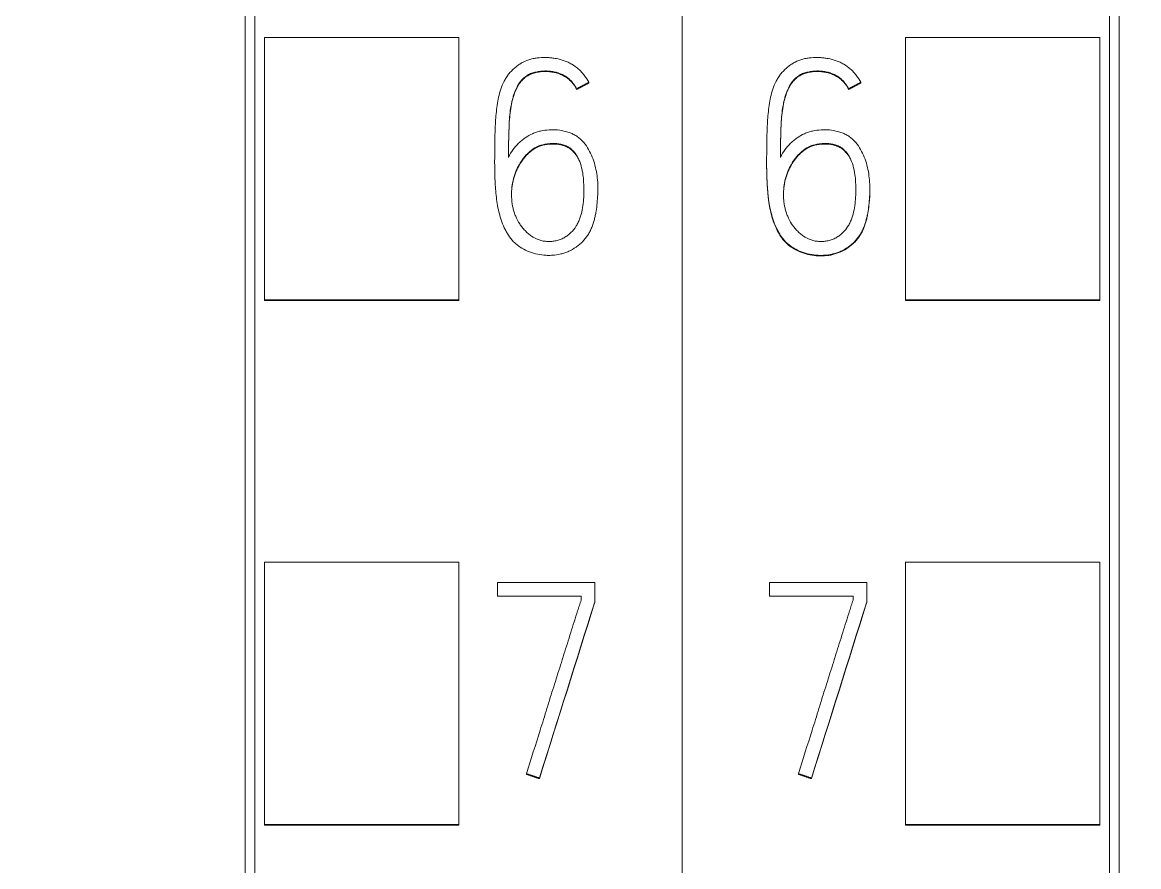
# Model space of a CAD drawing. Header units: millimetres. Extents: x 1359 to 3577, y 1336 to 3557.
# Drawn here: x 2829.38 to 2840.87, y 3219.21 to 3227.9 of the extents above; entities that cross this region are included whole.
import ezdxf

# ---------------------------------------------------------------- set-up
doc = ezdxf.new("R2010")
doc.units = ezdxf.units.MM
doc.set_wipeout_variables(frame=1)
doc.layers.add('000-PI-Oprema', color=30, linetype='Continuous', lineweight=5)

msp = doc.modelspace()

# ---------------------------------------------------------------- wipeouts: each hides what was drawn before it
msp.add_wipeout([(2801.371, 3330.083), (2836.171, 3330.083), (2836.171, 3183.083), (2801.371, 3183.083)])

# ---------------------------------------------------------------- next in the draw order: linework, layer by layer
at = {"layer": '000-PI-Oprema', "color": 0, "linetype": 'ByBlock', "lineweight": 0}
for p, q in [((2836.171, 3317.763), (2836.171, 3204.345)), ((2831.771, 3206.668), (2831.771, 3315.483)), ((2831.871, 3225.041), (2831.871, 3227.742)), ((2831.871, 3227.742), (2833.871, 3227.742)), ((2833.871, 3225.041), (2833.871, 3227.742)), ((2835.085, 3227.213), (2835.085, 3227.207)), ((2835.212, 3227.28), (2835.212, 3227.274)), ((2834.241, 3226.473), (2834.241, 3226.467)), ((2835.304, 3226.173), (2835.304, 3226.18)), ((2831.871, 3225.033), (2831.871, 3225.041)), ((2831.871, 3225.041), (2833.871, 3225.041)), ((2831.871, 3225.033), (2833.871, 3225.033)), ((2833.871, 3225.033), (2833.871, 3225.041)), ((2831.871, 3219.639), (2831.871, 3222.34)), ((2831.871, 3222.34), (2833.871, 3222.34)), ((2833.871, 3219.639), (2833.871, 3222.34)), ((2834.272, 3221.989), (2834.272, 3222.131)), ((2834.272, 3222.131), (2835.271, 3222.131)), ((2835.271, 3222.131), (2835.271, 3221.928)), ((2835.132, 3221.989), (2834.272, 3221.989)), ((2835.132, 3221.95), (2835.132, 3221.989)), ((2835.271, 3221.928), (2835.271, 3221.922)), ((2834.569, 3220.163), (2834.569, 3220.157)), ((2834.702, 3220.118), (2834.702, 3220.112)), ((2831.871, 3219.633), (2831.871, 3219.639)), ((2831.871, 3219.639), (2833.871, 3219.639)), ((2831.871, 3219.633), (2833.871, 3219.633)), ((2833.871, 3219.633), (2833.871, 3219.639))]:
    msp.add_line(p, q, dxfattribs=at)
for centre, major_axis, ratio, start_param, end_param in [((2847.313, 3197.972), (314.693, 1002.461), 0.017767, 1.552474, 1.55428), ((2847.048, 3198.477), (311.246, 991.457), 0.017574, 1.552664, 1.55449)]:
    msp.add_ellipse(centre, major_axis=major_axis, ratio=ratio, start_param=start_param, end_param=end_param, dxfattribs=at)
for points, knots in [([(2831.671, 3206.382), (2831.671, 3209.723), (2831.671, 3217.688), (2831.671, 3230.328), (2831.671, 3245.814), (2831.671, 3260.108), (2831.671, 3274.318), (2831.671, 3288.885), (2831.671, 3303.055), (2831.671, 3312.625), (2831.671, 3315.669)], [0, 0, 0, 0, 0.091483, 0.21812, 0.346206, 0.515858, 0.610111, 0.736264, 0.916066, 1, 1, 1, 1]), ([(2835.212, 3227.28), (2835.198, 3227.305), (2835.182, 3227.329), (2835.155, 3227.364), (2835.146, 3227.375), (2835.126, 3227.396), (2835.116, 3227.406), (2835.084, 3227.435), (2835.06, 3227.452), (2835.023, 3227.474), (2835.01, 3227.481), (2834.984, 3227.493), (2834.97, 3227.498), (2834.929, 3227.512), (2834.901, 3227.52), (2834.859, 3227.527), (2834.844, 3227.53), (2834.816, 3227.533), (2834.801, 3227.534), (2834.758, 3227.536), (2834.729, 3227.536), (2834.686, 3227.532), (2834.672, 3227.531), (2834.643, 3227.526), (2834.629, 3227.523), (2834.587, 3227.511), (2834.56, 3227.501), (2834.521, 3227.481), (2834.509, 3227.474), (2834.484, 3227.458), (2834.472, 3227.45), (2834.439, 3227.422), (2834.418, 3227.402), (2834.389, 3227.369), (2834.38, 3227.358), (2834.364, 3227.334), (2834.356, 3227.322), (2834.334, 3227.285), (2834.322, 3227.258), (2834.302, 3227.204), (2834.293, 3227.176), (2834.28, 3227.12), (2834.274, 3227.092), (2834.265, 3227.036), (2834.262, 3227.007), (2834.252, 3226.922), (2834.249, 3226.864), (2834.244, 3226.749), (2834.243, 3226.692), (2834.241, 3226.519), (2834.24, 3226.404), (2834.245, 3226.26), (2834.247, 3226.232), (2834.251, 3226.175), (2834.253, 3226.146), (2834.262, 3226.06), (2834.271, 3226.004), (2834.288, 3225.933), (2834.292, 3225.919), (2834.3, 3225.891), (2834.304, 3225.877), (2834.318, 3225.836), (2834.328, 3225.809), (2834.347, 3225.77), (2834.353, 3225.757), (2834.367, 3225.732), (2834.374, 3225.719), (2834.398, 3225.682), (2834.416, 3225.66), (2834.446, 3225.628), (2834.457, 3225.619), (2834.48, 3225.6), (2834.491, 3225.591), (2834.528, 3225.567), (2834.553, 3225.554), (2834.594, 3225.537), (2834.607, 3225.532), (2834.635, 3225.523), (2834.649, 3225.519), (2834.691, 3225.508), (2834.719, 3225.504), (2834.763, 3225.5), (2834.777, 3225.499), (2834.807, 3225.498), (2834.821, 3225.499), (2834.864, 3225.502), (2834.893, 3225.506), (2834.935, 3225.517), (2834.949, 3225.521), (2834.976, 3225.53), (2834.99, 3225.535), (2835.03, 3225.553), (2835.055, 3225.567), (2835.091, 3225.592), (2835.102, 3225.601), (2835.125, 3225.619), (2835.136, 3225.629), (2835.166, 3225.66), (2835.184, 3225.682), (2835.208, 3225.719), (2835.215, 3225.732), (2835.229, 3225.758), (2835.235, 3225.771), (2835.251, 3225.811), (2835.26, 3225.839), (2835.271, 3225.881), (2835.274, 3225.895), (2835.28, 3225.923), (2835.283, 3225.938), (2835.29, 3225.981), (2835.293, 3226.009), (2835.302, 3226.095), (2835.305, 3226.153), (2835.303, 3226.239), (2835.301, 3226.268), (2835.294, 3226.325), (2835.29, 3226.354), (2835.278, 3226.412), (2835.27, 3226.44), (2835.252, 3226.495), (2835.241, 3226.523), (2835.216, 3226.576), (2835.202, 3226.601), (2835.169, 3226.649), (2835.151, 3226.671), (2835.118, 3226.701), (2835.107, 3226.711), (2835.083, 3226.728), (2835.07, 3226.735), (2835.044, 3226.749), (2835.031, 3226.755), (2835.003, 3226.766), (2834.989, 3226.77), (2834.947, 3226.781), (2834.918, 3226.786), (2834.874, 3226.791), (2834.86, 3226.791), (2834.83, 3226.792), (2834.816, 3226.792), (2834.772, 3226.789), (2834.743, 3226.785), (2834.7, 3226.775), (2834.686, 3226.771), (2834.658, 3226.762), (2834.645, 3226.757), (2834.605, 3226.739), (2834.58, 3226.725), (2834.543, 3226.7), (2834.531, 3226.691), (2834.509, 3226.672), (2834.498, 3226.663), (2834.466, 3226.632), (2834.447, 3226.61), (2834.412, 3226.563), (2834.397, 3226.538), (2834.383, 3226.512)], [0, 0, 0, 0, 0.015625, 0.015625, 0.023437, 0.023437, 0.03125, 0.03125, 0.046875, 0.046875, 0.054687, 0.054687, 0.0625, 0.0625, 0.078125, 0.078125, 0.085937, 0.085937, 0.09375, 0.09375, 0.109375, 0.109375, 0.117187, 0.117187, 0.125, 0.125, 0.140625, 0.140625, 0.148437, 0.148437, 0.15625, 0.15625, 0.171875, 0.171875, 0.179687, 0.179687, 0.1875, 0.1875, 0.203125, 0.203125, 0.21875, 0.21875, 0.234375, 0.234375, 0.25, 0.25, 0.28125, 0.28125, 0.3125, 0.3125, 0.375, 0.375, 0.390625, 0.390625, 0.40625, 0.40625, 0.4375, 0.4375, 0.445312, 0.445312, 0.453125, 0.453125, 0.46875, 0.46875, 0.476562, 0.476562, 0.484375, 0.484375, 0.5, 0.5, 0.507812, 0.507812, 0.515625, 0.515625, 0.53125, 0.53125, 0.539062, 0.539062, 0.546875, 0.546875, 0.5625, 0.5625, 0.570312, 0.570312, 0.578125, 0.578125, 0.59375, 0.59375, 0.601562, 0.601562, 0.609375, 0.609375, 0.625, 0.625, 0.632812, 0.632812, 0.640625, 0.640625, 0.65625, 0.65625, 0.664062, 0.664062, 0.671875, 0.671875, 0.6875, 0.6875, 0.695312, 0.695312, 0.703125, 0.703125, 0.71875, 0.71875, 0.75, 0.75, 0.765625, 0.765625, 0.78125, 0.78125, 0.796875, 0.796875, 0.8125, 0.8125, 0.828125, 0.828125, 0.84375, 0.84375, 0.851562, 0.851562, 0.859375, 0.859375, 0.867187, 0.867187, 0.875, 0.875, 0.890625, 0.890625, 0.898437, 0.898437, 0.90625, 0.90625, 0.921875, 0.921875, 0.929687, 0.929687, 0.9375, 0.9375, 0.953125, 0.953125, 0.960937, 0.960937, 0.96875, 0.96875, 0.984375, 0.984375, 1, 1, 1, 1]), ([(2834.383, 3226.512), (2834.383, 3226.573), (2834.384, 3226.634), (2834.386, 3226.725), (2834.387, 3226.756), (2834.389, 3226.817), (2834.39, 3226.847), (2834.394, 3226.908), (2834.396, 3226.938), (2834.403, 3226.999), (2834.408, 3227.029), (2834.417, 3227.074), (2834.42, 3227.089), (2834.428, 3227.119), (2834.432, 3227.134), (2834.446, 3227.178), (2834.457, 3227.207), (2834.475, 3227.241), (2834.479, 3227.248), (2834.488, 3227.261), (2834.492, 3227.268), (2834.506, 3227.287), (2834.515, 3227.299), (2834.531, 3227.315), (2834.537, 3227.321), (2834.549, 3227.331), (2834.555, 3227.336), (2834.574, 3227.35), (2834.587, 3227.358), (2834.608, 3227.368), (2834.615, 3227.371), (2834.629, 3227.376), (2834.637, 3227.379), (2834.659, 3227.385), (2834.675, 3227.388), (2834.705, 3227.393), (2834.72, 3227.395), (2834.751, 3227.397), (2834.767, 3227.397), (2834.798, 3227.396), (2834.813, 3227.395), (2834.844, 3227.39), (2834.866, 3227.386), (2834.889, 3227.379), (2834.903, 3227.374), (2834.911, 3227.371), (2834.932, 3227.363), (2834.946, 3227.356), (2834.973, 3227.34), (2834.986, 3227.332), (2835.004, 3227.317), (2835.01, 3227.312), (2835.022, 3227.301), (2835.027, 3227.296), (2835.043, 3227.279), (2835.052, 3227.267), (2835.07, 3227.241), (2835.078, 3227.228), (2835.085, 3227.213)], [0, 0, 0, 0, 0.125, 0.125, 0.1875, 0.1875, 0.25, 0.25, 0.3125, 0.3125, 0.375, 0.375, 0.40625, 0.40625, 0.4375, 0.4375, 0.5, 0.5, 0.515625, 0.515625, 0.53125, 0.53125, 0.5625, 0.5625, 0.578125, 0.578125, 0.59375, 0.59375, 0.625, 0.625, 0.640625, 0.640625, 0.65625, 0.65625, 0.6875, 0.6875, 0.71875, 0.71875, 0.75, 0.75, 0.78125, 0.78125, 0.8125, 0.828125, 0.828125, 0.84375, 0.84375, 0.875, 0.875, 0.90625, 0.90625, 0.921875, 0.921875, 0.9375, 0.9375, 0.96875, 0.96875, 1, 1, 1, 1]), ([(2835.085, 3227.207), (2835.071, 3227.235), (2835.054, 3227.261), (2835.028, 3227.289), (2835.022, 3227.294), (2835.011, 3227.305), (2835.005, 3227.31), (2834.987, 3227.325), (2834.961, 3227.342), (2834.934, 3227.356), (2834.905, 3227.368), (2834.89, 3227.373), (2834.861, 3227.381), (2834.846, 3227.384), (2834.815, 3227.388), (2834.799, 3227.39), (2834.753, 3227.391), (2834.722, 3227.39), (2834.677, 3227.383), (2834.661, 3227.379), (2834.631, 3227.371), (2834.617, 3227.366), (2834.596, 3227.356), (2834.589, 3227.352), (2834.576, 3227.344), (2834.569, 3227.34), (2834.55, 3227.326), (2834.533, 3227.311), (2834.517, 3227.294), (2834.507, 3227.282), (2834.502, 3227.276), (2834.489, 3227.257), (2834.48, 3227.244), (2834.466, 3227.217), (2834.459, 3227.203), (2834.447, 3227.175), (2834.442, 3227.16), (2834.428, 3227.116), (2834.42, 3227.086), (2834.408, 3227.026), (2834.404, 3226.996), (2834.397, 3226.935), (2834.394, 3226.904), (2834.39, 3226.843), (2834.389, 3226.813), (2834.387, 3226.751), (2834.386, 3226.72), (2834.384, 3226.628), (2834.383, 3226.567), (2834.383, 3226.505)], [0, 0, 0, 0, 0.0625, 0.0625, 0.078125, 0.078125, 0.09375, 0.09375, 0.125, 0.15625, 0.15625, 0.1875, 0.1875, 0.21875, 0.21875, 0.25, 0.25, 0.3125, 0.3125, 0.34375, 0.34375, 0.375, 0.375, 0.390625, 0.390625, 0.40625, 0.40625, 0.4375, 0.453125, 0.453125, 0.46875, 0.46875, 0.5, 0.5, 0.53125, 0.53125, 0.5625, 0.5625, 0.625, 0.625, 0.6875, 0.6875, 0.75, 0.75, 0.8125, 0.8125, 0.875, 0.875, 1, 1, 1, 1]), ([(2834.656, 3226.606), (2834.682, 3226.62), (2834.709, 3226.631), (2834.752, 3226.641), (2834.766, 3226.644), (2834.796, 3226.648), (2834.825, 3226.651), (2834.854, 3226.65), (2834.884, 3226.649), (2834.898, 3226.647), (2834.928, 3226.642), (2834.942, 3226.638), (2834.97, 3226.629), (2834.984, 3226.623), (2835.009, 3226.609), (2835.021, 3226.601), (2835.043, 3226.581), (2835.053, 3226.57), (2835.072, 3226.548), (2835.08, 3226.535), (2835.095, 3226.51), (2835.102, 3226.497), (2835.12, 3226.457), (2835.129, 3226.429), (2835.14, 3226.387), (2835.143, 3226.372), (2835.148, 3226.343), (2835.15, 3226.329), (2835.156, 3226.285), (2835.157, 3226.256), (2835.16, 3226.198), (2835.16, 3226.169), (2835.158, 3226.082), (2835.153, 3226.024), (2835.136, 3225.937), (2835.128, 3225.908), (2835.113, 3225.867), (2835.108, 3225.853), (2835.095, 3225.827), (2835.088, 3225.814), (2835.065, 3225.776), (2835.047, 3225.754), (2835.02, 3225.728), (2835.015, 3225.723), (2835.004, 3225.713), (2834.998, 3225.709), (2834.98, 3225.695), (2834.968, 3225.688), (2834.943, 3225.673), (2834.929, 3225.667), (2834.902, 3225.657), (2834.873, 3225.648), (2834.844, 3225.644), (2834.815, 3225.641), (2834.8, 3225.641), (2834.771, 3225.642), (2834.756, 3225.644), (2834.727, 3225.649), (2834.713, 3225.653), (2834.671, 3225.668), (2834.645, 3225.681), (2834.608, 3225.706), (2834.597, 3225.715), (2834.574, 3225.734), (2834.553, 3225.754), (2834.534, 3225.776), (2834.515, 3225.799), (2834.507, 3225.811), (2834.482, 3225.848), (2834.469, 3225.874), (2834.452, 3225.914), (2834.447, 3225.928), (2834.438, 3225.956), (2834.434, 3225.97), (2834.424, 3226.013), (2834.419, 3226.042), (2834.416, 3226.086), (2834.415, 3226.1), (2834.414, 3226.13), (2834.415, 3226.144), (2834.417, 3226.188), (2834.42, 3226.217), (2834.431, 3226.275), (2834.439, 3226.303), (2834.453, 3226.345), (2834.458, 3226.358), (2834.47, 3226.385), (2834.476, 3226.399), (2834.496, 3226.438), (2834.511, 3226.462), (2834.537, 3226.498), (2834.546, 3226.509), (2834.565, 3226.532), (2834.575, 3226.542), (2834.607, 3226.573), (2834.63, 3226.591), (2834.656, 3226.606)], [0, 0, 0, 0, 0.03125, 0.03125, 0.046875, 0.046875, 0.0625, 0.078125, 0.078125, 0.09375, 0.09375, 0.109375, 0.109375, 0.125, 0.125, 0.140625, 0.140625, 0.15625, 0.15625, 0.171875, 0.171875, 0.1875, 0.1875, 0.21875, 0.21875, 0.234375, 0.234375, 0.25, 0.25, 0.28125, 0.28125, 0.3125, 0.3125, 0.375, 0.375, 0.40625, 0.40625, 0.421875, 0.421875, 0.4375, 0.4375, 0.46875, 0.46875, 0.476562, 0.476562, 0.484375, 0.484375, 0.5, 0.5, 0.515625, 0.515625, 0.53125, 0.546875, 0.546875, 0.5625, 0.5625, 0.578125, 0.578125, 0.59375, 0.59375, 0.625, 0.625, 0.640625, 0.640625, 0.65625, 0.671875, 0.671875, 0.6875, 0.6875, 0.71875, 0.71875, 0.734375, 0.734375, 0.75, 0.75, 0.78125, 0.78125, 0.796875, 0.796875, 0.8125, 0.8125, 0.84375, 0.84375, 0.875, 0.875, 0.890625, 0.890625, 0.90625, 0.90625, 0.9375, 0.9375, 0.953125, 0.953125, 0.96875, 0.96875, 1, 1, 1, 1]), ([(2835.077, 3226.534), (2835.072, 3226.541), (2835.067, 3226.548), (2835.052, 3226.565), (2835.042, 3226.576), (2835.026, 3226.59), (2835.02, 3226.595), (2835.008, 3226.603), (2835.001, 3226.607), (2834.982, 3226.618), (2834.969, 3226.623), (2834.941, 3226.633), (2834.926, 3226.636), (2834.898, 3226.641), (2834.883, 3226.643), (2834.854, 3226.644), (2834.839, 3226.644), (2834.795, 3226.643), (2834.766, 3226.639), (2834.723, 3226.628), (2834.709, 3226.624), (2834.689, 3226.616), (2834.682, 3226.613), (2834.669, 3226.606), (2834.662, 3226.603), (2834.656, 3226.599)], [0, 0, 0, 0, 0.053658, 0.053658, 0.148292, 0.148292, 0.195609, 0.195609, 0.242926, 0.242926, 0.33756, 0.33756, 0.432195, 0.432195, 0.526829, 0.526829, 0.621463, 0.621463, 0.810732, 0.810732, 0.905366, 0.905366, 0.952683, 0.952683, 1, 1, 1, 1]), ([(2834.656, 3226.599), (2834.63, 3226.585), (2834.607, 3226.567), (2834.575, 3226.536), (2834.565, 3226.526), (2834.546, 3226.503), (2834.537, 3226.492), (2834.511, 3226.456), (2834.496, 3226.431), (2834.476, 3226.392), (2834.47, 3226.379), (2834.458, 3226.352), (2834.453, 3226.338), (2834.439, 3226.297), (2834.431, 3226.268), (2834.423, 3226.225), (2834.421, 3226.211), (2834.417, 3226.182), (2834.416, 3226.167), (2834.415, 3226.142), (2834.415, 3226.131), (2834.415, 3226.12)], [0, 0, 0, 0, 0.157109, 0.157109, 0.235664, 0.235664, 0.314218, 0.314218, 0.471328, 0.471328, 0.549882, 0.549882, 0.628437, 0.628437, 0.785546, 0.785546, 0.864101, 0.864101, 0.942655, 0.942655, 1, 1, 1, 1]), ([(2834.569, 3220.163), (2834.616, 3220.312), (2834.662, 3220.461), (2834.733, 3220.684), (2834.756, 3220.759), (2834.802, 3220.908), (2834.825, 3220.983), (2834.861, 3221.094), (2834.873, 3221.131), (2834.896, 3221.206), (2834.908, 3221.243), (2834.943, 3221.355), (2834.966, 3221.429), (2835.013, 3221.578), (2835.036, 3221.653), (2835.072, 3221.765), (2835.083, 3221.802), (2835.101, 3221.858), (2835.107, 3221.876), (2835.116, 3221.904), (2835.119, 3221.913), (2835.125, 3221.932), (2835.128, 3221.941), (2835.132, 3221.95)], [0, 0, 0, 0, 0.25, 0.25, 0.375, 0.375, 0.5, 0.5, 0.5625, 0.5625, 0.625, 0.625, 0.75, 0.75, 0.875, 0.875, 0.9375, 0.9375, 0.96875, 0.96875, 0.984375, 0.984375, 1, 1, 1, 1])]:
    msp.add_open_spline(points, degree=3, knots=knots, dxfattribs=at)
for points, weights in [([(2835.085, 3227.213), (2835.149, 3227.247), (2835.212, 3227.28)], [0.499999836984, 0.500000163016, 0.499999836984]), ([(2835.212, 3227.274), (2835.149, 3227.241), (2835.085, 3227.207)], [0.500000111379, 0.499999888621, 0.500000111379]), ([(2834.702, 3220.118), (2834.635, 3220.141), (2834.569, 3220.163)], [0.500000361581, 0.499999638419, 0.500000361581]), ([(2834.569, 3220.157), (2834.635, 3220.134), (2834.702, 3220.112)], [0.500000013202, 0.499999986798, 0.500000013202])]:
    msp.add_rational_spline(points, weights, degree=2, dxfattribs=at)

# ---------------------------------------------------------------- next in the draw order: wipeouts: each hides what was drawn before it
msp.add_wipeout([(2836.171, 3330.083), (2870.971, 3330.083), (2870.971, 3183.083), (2836.171, 3183.083)])

# ---------------------------------------------------------------- next in the draw order: linework, layer by layer
for p, q in [((2836.171, 3317.763), (2836.171, 3204.345)), ((2840.571, 3315.483), (2840.571, 3206.668)), ((2838.471, 3225.041), (2838.471, 3227.742)), ((2840.471, 3227.742), (2838.471, 3227.742)), ((2840.471, 3225.041), (2840.471, 3227.742)), ((2837.885, 3227.213), (2837.885, 3227.207)), ((2838.012, 3227.28), (2838.012, 3227.274)), ((2837.041, 3226.473), (2837.041, 3226.467)), ((2838.104, 3226.173), (2838.104, 3226.18)), ((2838.471, 3225.033), (2838.471, 3225.041)), ((2840.471, 3225.041), (2838.471, 3225.041)), ((2840.471, 3225.033), (2838.471, 3225.033)), ((2840.471, 3225.033), (2840.471, 3225.041)), ((2838.471, 3219.639), (2838.471, 3222.34)), ((2840.471, 3222.34), (2838.471, 3222.34)), ((2840.471, 3219.639), (2840.471, 3222.34)), ((2837.072, 3221.989), (2837.072, 3222.131)), ((2837.072, 3222.131), (2838.071, 3222.131)), ((2838.071, 3222.131), (2838.071, 3221.928)), ((2837.932, 3221.989), (2837.072, 3221.989)), ((2837.932, 3221.95), (2837.932, 3221.989)), ((2838.071, 3221.928), (2838.071, 3221.922)), ((2837.369, 3220.163), (2837.369, 3220.157)), ((2837.502, 3220.118), (2837.502, 3220.112)), ((2840.471, 3219.639), (2838.471, 3219.639)), ((2838.471, 3219.633), (2838.471, 3219.639)), ((2840.471, 3219.633), (2838.471, 3219.633)), ((2840.471, 3219.633), (2840.471, 3219.639))]:
    msp.add_line(p, q, dxfattribs=at)
for centre, major_axis, ratio, start_param, end_param in [((2850.043, 3198.104), (313.796, 999.598), 0.017716, 1.552522, 1.554333), ((2850.053, 3198.095), (313.87, 999.835), 0.017722, 1.552527, 1.554337)]:
    msp.add_ellipse(centre, major_axis=major_axis, ratio=ratio, start_param=start_param, end_param=end_param, dxfattribs=at)
for points, knots in [([(2840.671, 3315.669), (2840.671, 3312.625), (2840.671, 3303.055), (2840.671, 3288.885), (2840.671, 3274.318), (2840.671, 3260.108), (2840.671, 3245.814), (2840.671, 3230.328), (2840.671, 3217.688), (2840.671, 3209.723), (2840.671, 3206.382)], [0, 0, 0, 0, 0.083934, 0.263736, 0.389889, 0.484142, 0.653794, 0.78188, 0.908517, 1, 1, 1, 1]), ([(2838.012, 3227.28), (2837.998, 3227.305), (2837.982, 3227.329), (2837.955, 3227.364), (2837.946, 3227.375), (2837.926, 3227.396), (2837.916, 3227.406), (2837.884, 3227.435), (2837.86, 3227.452), (2837.823, 3227.474), (2837.81, 3227.481), (2837.784, 3227.493), (2837.77, 3227.498), (2837.729, 3227.512), (2837.701, 3227.52), (2837.659, 3227.527), (2837.644, 3227.53), (2837.616, 3227.533), (2837.601, 3227.534), (2837.558, 3227.536), (2837.529, 3227.536), (2837.486, 3227.532), (2837.472, 3227.531), (2837.443, 3227.526), (2837.429, 3227.523), (2837.387, 3227.511), (2837.36, 3227.501), (2837.321, 3227.481), (2837.309, 3227.474), (2837.284, 3227.458), (2837.272, 3227.45), (2837.239, 3227.422), (2837.218, 3227.402), (2837.189, 3227.369), (2837.18, 3227.358), (2837.164, 3227.334), (2837.156, 3227.322), (2837.134, 3227.285), (2837.122, 3227.258), (2837.102, 3227.204), (2837.093, 3227.176), (2837.08, 3227.12), (2837.074, 3227.092), (2837.065, 3227.036), (2837.062, 3227.007), (2837.052, 3226.922), (2837.049, 3226.864), (2837.044, 3226.749), (2837.043, 3226.692), (2837.041, 3226.519), (2837.04, 3226.404), (2837.045, 3226.26), (2837.047, 3226.232), (2837.051, 3226.175), (2837.053, 3226.146), (2837.062, 3226.06), (2837.071, 3226.004), (2837.088, 3225.933), (2837.092, 3225.919), (2837.1, 3225.891), (2837.104, 3225.877), (2837.118, 3225.836), (2837.128, 3225.809), (2837.147, 3225.77), (2837.153, 3225.757), (2837.167, 3225.732), (2837.174, 3225.719), (2837.198, 3225.682), (2837.216, 3225.66), (2837.246, 3225.628), (2837.257, 3225.619), (2837.28, 3225.6), (2837.291, 3225.591), (2837.328, 3225.567), (2837.353, 3225.554), (2837.394, 3225.537), (2837.407, 3225.532), (2837.435, 3225.523), (2837.449, 3225.519), (2837.491, 3225.508), (2837.519, 3225.504), (2837.563, 3225.5), (2837.577, 3225.499), (2837.607, 3225.498), (2837.621, 3225.499), (2837.664, 3225.502), (2837.693, 3225.506), (2837.735, 3225.517), (2837.749, 3225.521), (2837.776, 3225.53), (2837.79, 3225.535), (2837.83, 3225.553), (2837.855, 3225.567), (2837.891, 3225.592), (2837.902, 3225.601), (2837.925, 3225.619), (2837.936, 3225.629), (2837.966, 3225.66), (2837.984, 3225.682), (2838.008, 3225.719), (2838.015, 3225.732), (2838.029, 3225.758), (2838.035, 3225.771), (2838.051, 3225.811), (2838.06, 3225.839), (2838.071, 3225.881), (2838.074, 3225.895), (2838.08, 3225.923), (2838.083, 3225.938), (2838.09, 3225.981), (2838.093, 3226.009), (2838.102, 3226.095), (2838.105, 3226.153), (2838.103, 3226.239), (2838.101, 3226.268), (2838.094, 3226.325), (2838.09, 3226.354), (2838.078, 3226.412), (2838.07, 3226.44), (2838.052, 3226.495), (2838.041, 3226.523), (2838.016, 3226.576), (2838.002, 3226.601), (2837.969, 3226.649), (2837.951, 3226.671), (2837.918, 3226.701), (2837.907, 3226.711), (2837.883, 3226.728), (2837.87, 3226.735), (2837.844, 3226.749), (2837.831, 3226.755), (2837.803, 3226.766), (2837.789, 3226.77), (2837.747, 3226.781), (2837.718, 3226.786), (2837.674, 3226.791), (2837.66, 3226.791), (2837.63, 3226.792), (2837.616, 3226.792), (2837.572, 3226.789), (2837.543, 3226.785), (2837.5, 3226.775), (2837.486, 3226.771), (2837.458, 3226.762), (2837.445, 3226.757), (2837.405, 3226.739), (2837.38, 3226.725), (2837.343, 3226.7), (2837.331, 3226.691), (2837.309, 3226.672), (2837.298, 3226.663), (2837.266, 3226.632), (2837.247, 3226.61), (2837.212, 3226.563), (2837.197, 3226.538), (2837.183, 3226.512)], [0, 0, 0, 0, 0.015625, 0.015625, 0.023438, 0.023438, 0.03125, 0.03125, 0.046875, 0.046875, 0.054688, 0.054688, 0.0625, 0.0625, 0.078125, 0.078125, 0.085938, 0.085938, 0.09375, 0.09375, 0.109375, 0.109375, 0.117188, 0.117188, 0.125, 0.125, 0.140625, 0.140625, 0.148438, 0.148438, 0.15625, 0.15625, 0.171875, 0.171875, 0.179688, 0.179688, 0.1875, 0.1875, 0.203125, 0.203125, 0.21875, 0.21875, 0.234375, 0.234375, 0.25, 0.25, 0.28125, 0.28125, 0.3125, 0.3125, 0.375, 0.375, 0.390625, 0.390625, 0.40625, 0.40625, 0.4375, 0.4375, 0.445313, 0.445313, 0.453125, 0.453125, 0.46875, 0.46875, 0.476563, 0.476563, 0.484375, 0.484375, 0.5, 0.5, 0.507813, 0.507813, 0.515625, 0.515625, 0.53125, 0.53125, 0.539063, 0.539063, 0.546875, 0.546875, 0.5625, 0.5625, 0.570313, 0.570313, 0.578125, 0.578125, 0.59375, 0.59375, 0.601563, 0.601563, 0.609375, 0.609375, 0.625, 0.625, 0.632813, 0.632813, 0.640625, 0.640625, 0.65625, 0.65625, 0.664063, 0.664063, 0.671875, 0.671875, 0.6875, 0.6875, 0.695313, 0.695313, 0.703125, 0.703125, 0.71875, 0.71875, 0.75, 0.75, 0.765625, 0.765625, 0.78125, 0.78125, 0.796875, 0.796875, 0.8125, 0.8125, 0.828125, 0.828125, 0.84375, 0.84375, 0.851563, 0.851563, 0.859375, 0.859375, 0.867188, 0.867188, 0.875, 0.875, 0.890625, 0.890625, 0.898438, 0.898438, 0.90625, 0.90625, 0.921875, 0.921875, 0.929688, 0.929688, 0.9375, 0.9375, 0.953125, 0.953125, 0.960938, 0.960938, 0.96875, 0.96875, 0.984375, 0.984375, 1, 1, 1, 1]), ([(2837.183, 3226.512), (2837.183, 3226.573), (2837.184, 3226.634), (2837.186, 3226.725), (2837.187, 3226.756), (2837.189, 3226.817), (2837.19, 3226.847), (2837.194, 3226.908), (2837.196, 3226.938), (2837.203, 3226.999), (2837.208, 3227.029), (2837.217, 3227.074), (2837.22, 3227.089), (2837.228, 3227.119), (2837.232, 3227.134), (2837.246, 3227.178), (2837.257, 3227.207), (2837.275, 3227.241), (2837.279, 3227.248), (2837.288, 3227.261), (2837.292, 3227.268), (2837.306, 3227.287), (2837.315, 3227.299), (2837.331, 3227.315), (2837.337, 3227.321), (2837.349, 3227.331), (2837.355, 3227.336), (2837.374, 3227.35), (2837.387, 3227.358), (2837.408, 3227.368), (2837.415, 3227.371), (2837.429, 3227.376), (2837.437, 3227.379), (2837.459, 3227.385), (2837.475, 3227.388), (2837.505, 3227.393), (2837.52, 3227.395), (2837.551, 3227.397), (2837.567, 3227.397), (2837.598, 3227.396), (2837.613, 3227.395), (2837.644, 3227.39), (2837.666, 3227.386), (2837.689, 3227.379), (2837.703, 3227.374), (2837.711, 3227.371), (2837.732, 3227.363), (2837.746, 3227.356), (2837.773, 3227.34), (2837.786, 3227.332), (2837.804, 3227.317), (2837.81, 3227.312), (2837.822, 3227.301), (2837.827, 3227.296), (2837.843, 3227.279), (2837.852, 3227.267), (2837.87, 3227.241), (2837.878, 3227.228), (2837.885, 3227.213)], [0, 0, 0, 0, 0.125, 0.125, 0.1875, 0.1875, 0.25, 0.25, 0.3125, 0.3125, 0.375, 0.375, 0.40625, 0.40625, 0.4375, 0.4375, 0.5, 0.5, 0.515625, 0.515625, 0.53125, 0.53125, 0.5625, 0.5625, 0.578125, 0.578125, 0.59375, 0.59375, 0.625, 0.625, 0.640625, 0.640625, 0.65625, 0.65625, 0.6875, 0.6875, 0.71875, 0.71875, 0.75, 0.75, 0.78125, 0.78125, 0.8125, 0.828125, 0.828125, 0.84375, 0.84375, 0.875, 0.875, 0.90625, 0.90625, 0.921875, 0.921875, 0.9375, 0.9375, 0.96875, 0.96875, 1, 1, 1, 1]), ([(2837.885, 3227.207), (2837.871, 3227.235), (2837.854, 3227.261), (2837.828, 3227.289), (2837.822, 3227.294), (2837.811, 3227.305), (2837.805, 3227.31), (2837.787, 3227.325), (2837.761, 3227.342), (2837.734, 3227.356), (2837.705, 3227.368), (2837.69, 3227.373), (2837.661, 3227.381), (2837.646, 3227.384), (2837.615, 3227.388), (2837.599, 3227.39), (2837.553, 3227.391), (2837.522, 3227.39), (2837.477, 3227.383), (2837.461, 3227.379), (2837.431, 3227.371), (2837.417, 3227.366), (2837.396, 3227.356), (2837.389, 3227.352), (2837.376, 3227.344), (2837.369, 3227.34), (2837.35, 3227.326), (2837.333, 3227.311), (2837.317, 3227.294), (2837.307, 3227.282), (2837.302, 3227.276), (2837.289, 3227.257), (2837.28, 3227.244), (2837.266, 3227.217), (2837.259, 3227.203), (2837.247, 3227.175), (2837.242, 3227.16), (2837.228, 3227.116), (2837.22, 3227.086), (2837.208, 3227.026), (2837.204, 3226.996), (2837.197, 3226.935), (2837.194, 3226.904), (2837.19, 3226.843), (2837.189, 3226.813), (2837.187, 3226.751), (2837.186, 3226.72), (2837.184, 3226.628), (2837.183, 3226.567), (2837.183, 3226.505)], [0, 0, 0, 0, 0.0625, 0.0625, 0.078125, 0.078125, 0.09375, 0.09375, 0.125, 0.15625, 0.15625, 0.1875, 0.1875, 0.21875, 0.21875, 0.25, 0.25, 0.3125, 0.3125, 0.34375, 0.34375, 0.375, 0.375, 0.390625, 0.390625, 0.40625, 0.40625, 0.4375, 0.453125, 0.453125, 0.46875, 0.46875, 0.5, 0.5, 0.53125, 0.53125, 0.5625, 0.5625, 0.625, 0.625, 0.6875, 0.6875, 0.75, 0.75, 0.8125, 0.8125, 0.875, 0.875, 1, 1, 1, 1]), ([(2837.456, 3226.606), (2837.482, 3226.62), (2837.509, 3226.631), (2837.552, 3226.641), (2837.566, 3226.644), (2837.596, 3226.648), (2837.625, 3226.651), (2837.654, 3226.65), (2837.684, 3226.649), (2837.698, 3226.647), (2837.728, 3226.642), (2837.742, 3226.638), (2837.77, 3226.629), (2837.784, 3226.623), (2837.809, 3226.609), (2837.821, 3226.601), (2837.843, 3226.581), (2837.853, 3226.57), (2837.872, 3226.548), (2837.88, 3226.535), (2837.895, 3226.51), (2837.902, 3226.497), (2837.92, 3226.457), (2837.929, 3226.429), (2837.94, 3226.387), (2837.943, 3226.372), (2837.948, 3226.343), (2837.95, 3226.329), (2837.956, 3226.285), (2837.957, 3226.256), (2837.96, 3226.198), (2837.96, 3226.169), (2837.958, 3226.082), (2837.953, 3226.024), (2837.936, 3225.937), (2837.928, 3225.908), (2837.913, 3225.867), (2837.908, 3225.853), (2837.895, 3225.827), (2837.888, 3225.814), (2837.865, 3225.776), (2837.847, 3225.754), (2837.82, 3225.728), (2837.815, 3225.723), (2837.804, 3225.713), (2837.798, 3225.709), (2837.78, 3225.695), (2837.768, 3225.688), (2837.743, 3225.673), (2837.729, 3225.667), (2837.702, 3225.657), (2837.673, 3225.648), (2837.644, 3225.644), (2837.615, 3225.641), (2837.6, 3225.641), (2837.571, 3225.642), (2837.556, 3225.644), (2837.527, 3225.649), (2837.513, 3225.653), (2837.471, 3225.668), (2837.445, 3225.681), (2837.408, 3225.706), (2837.397, 3225.715), (2837.374, 3225.734), (2837.353, 3225.754), (2837.334, 3225.776), (2837.315, 3225.799), (2837.307, 3225.811), (2837.282, 3225.848), (2837.269, 3225.874), (2837.252, 3225.914), (2837.247, 3225.928), (2837.238, 3225.956), (2837.234, 3225.97), (2837.224, 3226.013), (2837.219, 3226.042), (2837.216, 3226.086), (2837.215, 3226.1), (2837.214, 3226.13), (2837.215, 3226.144), (2837.217, 3226.188), (2837.22, 3226.217), (2837.231, 3226.275), (2837.239, 3226.303), (2837.253, 3226.345), (2837.258, 3226.358), (2837.27, 3226.385), (2837.276, 3226.399), (2837.296, 3226.438), (2837.311, 3226.462), (2837.337, 3226.498), (2837.346, 3226.509), (2837.365, 3226.532), (2837.375, 3226.542), (2837.407, 3226.573), (2837.43, 3226.591), (2837.456, 3226.606)], [0, 0, 0, 0, 0.03125, 0.03125, 0.046875, 0.046875, 0.0625, 0.078125, 0.078125, 0.09375, 0.09375, 0.109375, 0.109375, 0.125, 0.125, 0.140625, 0.140625, 0.15625, 0.15625, 0.171875, 0.171875, 0.1875, 0.1875, 0.21875, 0.21875, 0.234375, 0.234375, 0.25, 0.25, 0.28125, 0.28125, 0.3125, 0.3125, 0.375, 0.375, 0.40625, 0.40625, 0.421875, 0.421875, 0.4375, 0.4375, 0.46875, 0.46875, 0.476563, 0.476563, 0.484375, 0.484375, 0.5, 0.5, 0.515625, 0.515625, 0.53125, 0.546875, 0.546875, 0.5625, 0.5625, 0.578125, 0.578125, 0.59375, 0.59375, 0.625, 0.625, 0.640625, 0.640625, 0.65625, 0.671875, 0.671875, 0.6875, 0.6875, 0.71875, 0.71875, 0.734375, 0.734375, 0.75, 0.75, 0.78125, 0.78125, 0.796875, 0.796875, 0.8125, 0.8125, 0.84375, 0.84375, 0.875, 0.875, 0.890625, 0.890625, 0.90625, 0.90625, 0.9375, 0.9375, 0.953125, 0.953125, 0.96875, 0.96875, 1, 1, 1, 1]), ([(2837.877, 3226.534), (2837.872, 3226.541), (2837.867, 3226.548), (2837.852, 3226.565), (2837.842, 3226.576), (2837.826, 3226.59), (2837.82, 3226.595), (2837.808, 3226.603), (2837.801, 3226.607), (2837.782, 3226.618), (2837.769, 3226.623), (2837.741, 3226.633), (2837.726, 3226.636), (2837.698, 3226.641), (2837.683, 3226.643), (2837.654, 3226.644), (2837.639, 3226.644), (2837.595, 3226.643), (2837.566, 3226.639), (2837.523, 3226.628), (2837.509, 3226.624), (2837.489, 3226.616), (2837.482, 3226.613), (2837.469, 3226.606), (2837.462, 3226.603), (2837.456, 3226.599)], [0, 0, 0, 0, 0.053658, 0.053658, 0.148292, 0.148292, 0.195609, 0.195609, 0.242926, 0.242926, 0.33756, 0.33756, 0.432195, 0.432195, 0.526829, 0.526829, 0.621463, 0.621463, 0.810732, 0.810732, 0.905366, 0.905366, 0.952683, 0.952683, 1, 1, 1, 1]), ([(2837.456, 3226.599), (2837.43, 3226.585), (2837.407, 3226.567), (2837.375, 3226.536), (2837.365, 3226.526), (2837.346, 3226.503), (2837.337, 3226.492), (2837.311, 3226.456), (2837.296, 3226.431), (2837.276, 3226.392), (2837.27, 3226.379), (2837.258, 3226.352), (2837.253, 3226.338), (2837.239, 3226.297), (2837.231, 3226.268), (2837.223, 3226.225), (2837.221, 3226.211), (2837.217, 3226.182), (2837.216, 3226.167), (2837.215, 3226.142), (2837.215, 3226.131), (2837.215, 3226.12)], [0, 0, 0, 0, 0.157109, 0.157109, 0.235664, 0.235664, 0.314218, 0.314218, 0.471328, 0.471328, 0.549882, 0.549882, 0.628437, 0.628437, 0.785546, 0.785546, 0.864101, 0.864101, 0.942655, 0.942655, 1, 1, 1, 1]), ([(2838.104, 3226.174), (2838.104, 3226.128), (2838.101, 3226.082), (2838.094, 3226.007), (2838.09, 3225.978), (2838.083, 3225.935), (2838.081, 3225.921), (2838.075, 3225.892), (2838.072, 3225.878), (2838.061, 3225.836), (2838.052, 3225.808), (2838.036, 3225.768), (2838.03, 3225.754), (2838.017, 3225.728), (2838.01, 3225.716), (2837.986, 3225.679), (2837.968, 3225.656), (2837.938, 3225.625), (2837.927, 3225.615), (2837.905, 3225.597), (2837.893, 3225.588), (2837.858, 3225.563), (2837.832, 3225.548), (2837.793, 3225.53), (2837.779, 3225.525), (2837.751, 3225.515), (2837.738, 3225.511), (2837.695, 3225.5), (2837.667, 3225.496), (2837.623, 3225.493), (2837.609, 3225.492), (2837.579, 3225.493), (2837.565, 3225.493), (2837.522, 3225.497), (2837.493, 3225.502), (2837.451, 3225.512), (2837.436, 3225.516), (2837.409, 3225.525), (2837.395, 3225.53), (2837.355, 3225.547), (2837.33, 3225.56), (2837.3, 3225.58), (2837.294, 3225.584), (2837.282, 3225.592), (2837.276, 3225.597), (2837.259, 3225.611), (2837.248, 3225.621), (2837.218, 3225.651), (2837.2, 3225.674), (2837.176, 3225.71), (2837.168, 3225.723), (2837.154, 3225.748), (2837.148, 3225.761), (2837.129, 3225.801), (2837.119, 3225.828), (2837.1, 3225.882), (2837.092, 3225.91), (2837.078, 3225.967), (2837.073, 3225.995), (2837.063, 3226.052), (2837.056, 3226.109), (2837.051, 3226.166), (2837.047, 3226.224), (2837.045, 3226.253), (2837.042, 3226.343), (2837.041, 3226.405), (2837.041, 3226.467)], [0, 0, 0, 0, 0.061997, 0.061997, 0.100843, 0.100843, 0.120266, 0.120266, 0.139688, 0.139688, 0.178534, 0.178534, 0.197957, 0.197957, 0.217379, 0.217379, 0.256225, 0.256225, 0.275648, 0.275648, 0.295071, 0.295071, 0.333916, 0.333916, 0.353339, 0.353339, 0.372762, 0.372762, 0.411607, 0.411607, 0.43103, 0.43103, 0.450453, 0.450453, 0.489298, 0.489298, 0.508721, 0.508721, 0.528144, 0.528144, 0.566989, 0.566989, 0.5767, 0.5767, 0.586412, 0.586412, 0.605835, 0.605835, 0.64468, 0.64468, 0.664103, 0.664103, 0.683526, 0.683526, 0.722371, 0.722371, 0.761217, 0.761217, 0.800062, 0.800062, 0.838908, 0.877753, 0.877753, 0.916599, 0.916599, 1, 1, 1, 1]), ([(2837.369, 3220.163), (2837.416, 3220.312), (2837.462, 3220.461), (2837.533, 3220.684), (2837.556, 3220.759), (2837.602, 3220.908), (2837.625, 3220.983), (2837.661, 3221.094), (2837.673, 3221.131), (2837.696, 3221.206), (2837.708, 3221.243), (2837.743, 3221.355), (2837.766, 3221.429), (2837.813, 3221.578), (2837.836, 3221.653), (2837.872, 3221.765), (2837.883, 3221.802), (2837.901, 3221.858), (2837.907, 3221.876), (2837.916, 3221.904), (2837.919, 3221.913), (2837.925, 3221.932), (2837.928, 3221.941), (2837.932, 3221.95)], [0, 0, 0, 0, 0.25, 0.25, 0.375, 0.375, 0.5, 0.5, 0.5625, 0.5625, 0.625, 0.625, 0.75, 0.75, 0.875, 0.875, 0.9375, 0.9375, 0.96875, 0.96875, 0.984375, 0.984375, 1, 1, 1, 1])]:
    msp.add_open_spline(points, degree=3, knots=knots, dxfattribs=at)
for points, weights in [([(2837.885, 3227.213), (2837.949, 3227.247), (2838.012, 3227.28)], [0.499999757695, 0.500000242305, 0.499999757695]), ([(2838.012, 3227.274), (2837.949, 3227.241), (2837.885, 3227.207)], [0.500000044612, 0.499999955388, 0.500000044612]), ([(2837.502, 3220.118), (2837.435, 3220.141), (2837.369, 3220.163)], [0.500000215359, 0.499999784641, 0.500000215359]), ([(2837.369, 3220.157), (2837.435, 3220.134), (2837.502, 3220.112)], [0.499999929207, 0.500000070793, 0.499999929207])]:
    msp.add_rational_spline(points, weights, degree=2, dxfattribs=at)

doc.saveas('drawing.dxf')
